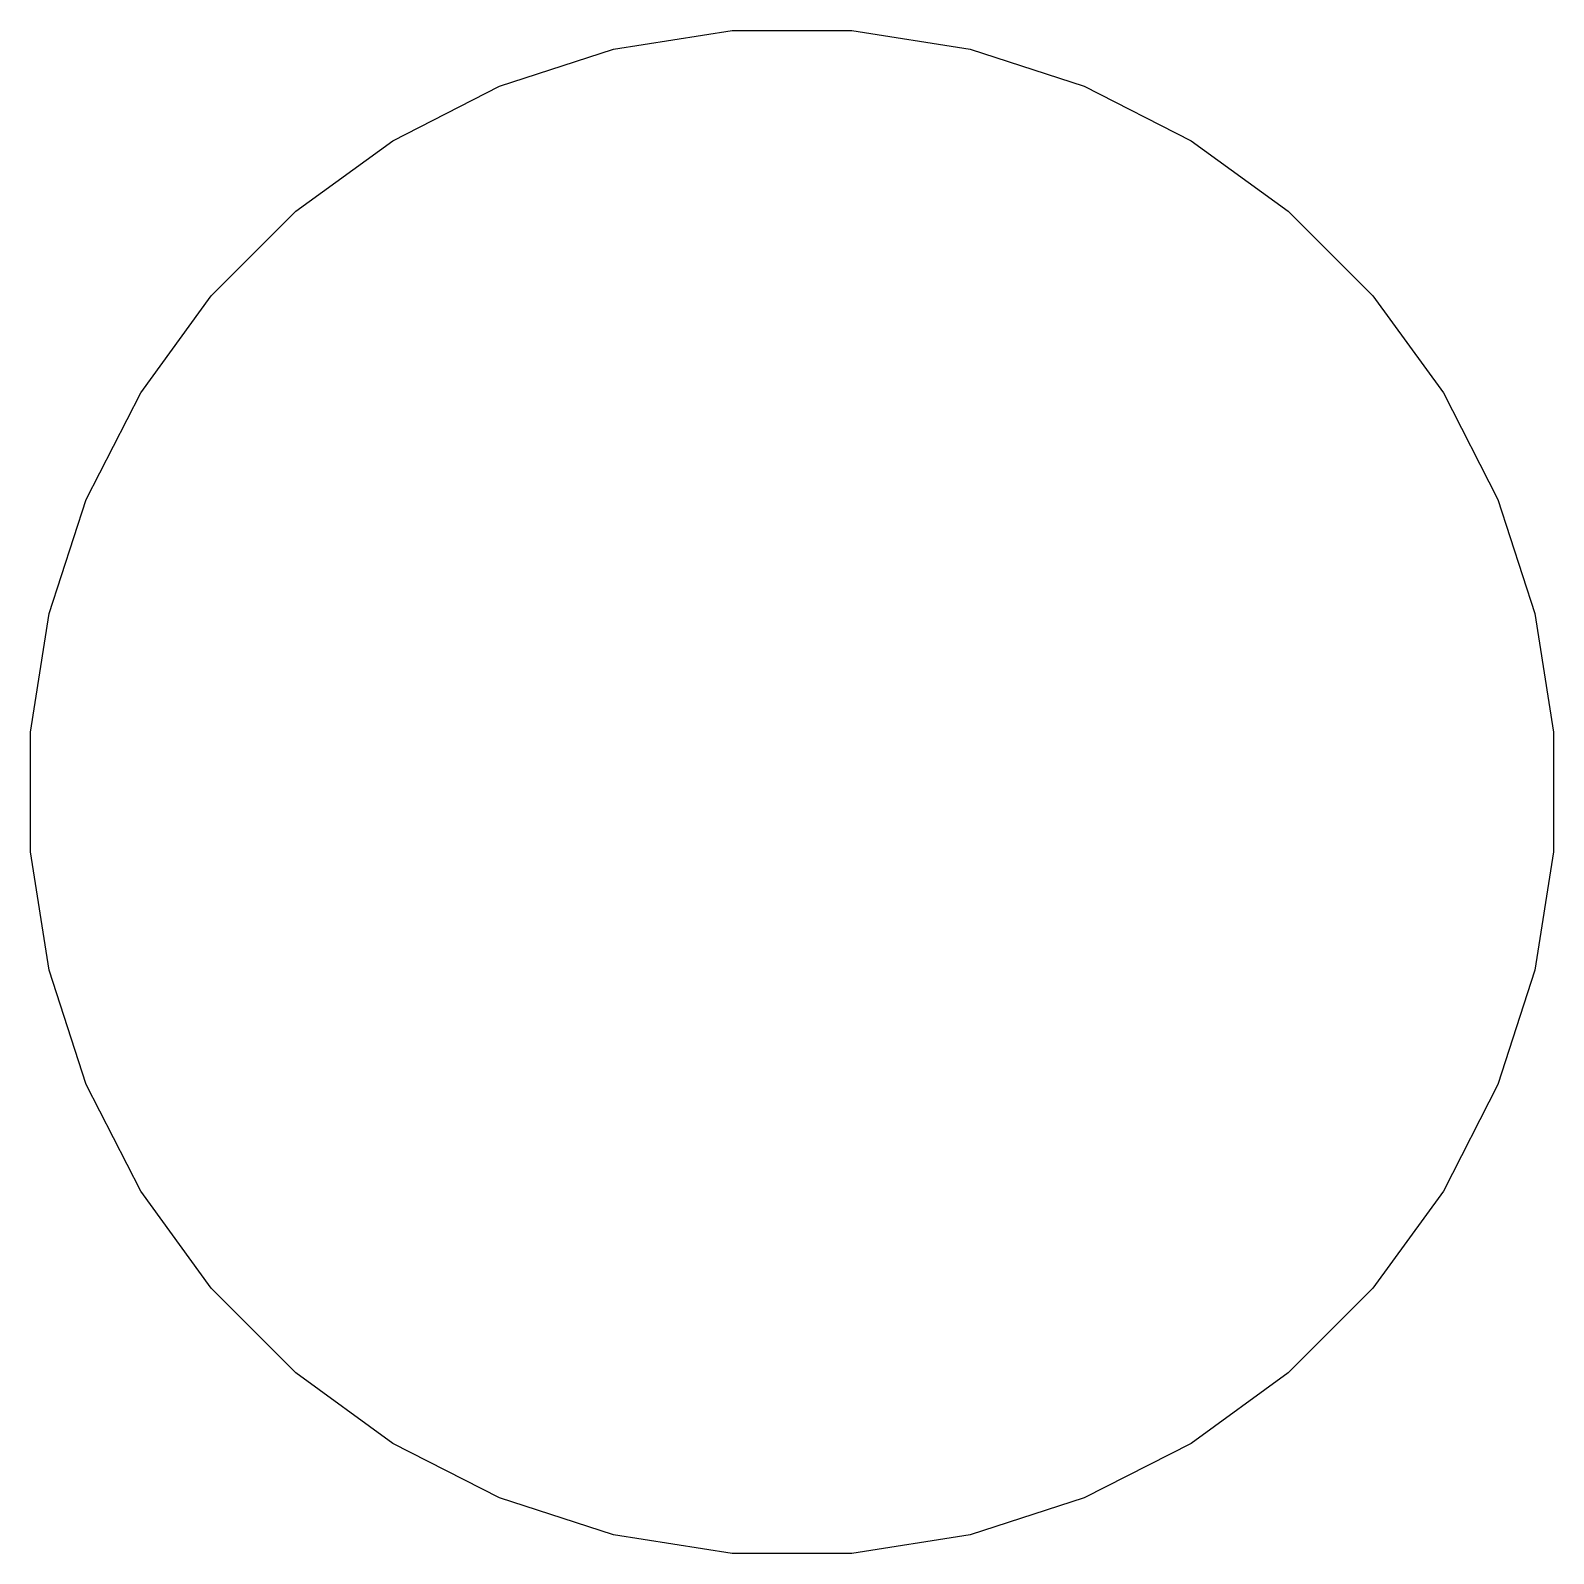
# Model space of a CAD drawing. Header units: inches. Extents: x -1.76 to 1.8, y -1.17 to 1.32.
# Drawn here: x -1.7558 to -1.6302, y -1.1652 to -1.0396 of the extents above.
import ezdxf

# ---------------------------------------------------------------- set-up
doc = ezdxf.new("R2010")
doc.units = ezdxf.units.IN
doc.header["$MEASUREMENT"] = 0
doc.layers.add('BLACK', color=7, linetype='CONTINUOUS')

msp = doc.modelspace()

# ---------------------------------------------------------------- linework, layer by layer
at = {"layer": 'BLACK', "linetype": 'CONTINUOUS'}
for p, q in [((-1.7077, -1.04116), (-1.69793, -1.03961)), ((-1.69793, -1.03961), (-1.68805, -1.03961)), ((-1.68805, -1.03961), (-1.67829, -1.04116)), ((-1.7171, -1.04421), (-1.7077, -1.04116)), ((-1.67829, -1.04116), (-1.66889, -1.04421)), ((-1.72591, -1.0487), (-1.7171, -1.04421)), ((-1.66889, -1.04421), (-1.66008, -1.0487)), ((-1.7339, -1.05451), (-1.72591, -1.0487)), ((-1.66008, -1.0487), (-1.65208, -1.05451)), ((-1.74089, -1.0615), (-1.7339, -1.05451)), ((-1.65208, -1.05451), (-1.64509, -1.0615)), ((-1.7467, -1.0695), (-1.74089, -1.0615)), ((-1.64509, -1.0615), (-1.63928, -1.0695)), ((-1.75119, -1.0783), (-1.7467, -1.0695)), ((-1.63928, -1.0695), (-1.63479, -1.0783)), ((-1.75424, -1.0877), (-1.75119, -1.0783)), ((-1.63479, -1.0783), (-1.63174, -1.0877)), ((-1.75579, -1.09747), (-1.75424, -1.0877)), ((-1.63174, -1.0877), (-1.63019, -1.09747)), ((-1.75579, -1.10735), (-1.75579, -1.09747)), ((-1.63019, -1.09747), (-1.63019, -1.10735)), ((-1.75424, -1.11711), (-1.75579, -1.10735)), ((-1.63019, -1.10735), (-1.63174, -1.11711)), ((-1.75119, -1.12652), (-1.75424, -1.11711)), ((-1.63174, -1.11711), (-1.63479, -1.12652)), ((-1.7467, -1.13532), (-1.75119, -1.12652)), ((-1.63479, -1.12652), (-1.63928, -1.13532)), ((-1.74089, -1.14332), (-1.7467, -1.13532)), ((-1.63928, -1.13532), (-1.64509, -1.14332)), ((-1.7339, -1.15031), (-1.74089, -1.14332)), ((-1.64509, -1.14332), (-1.65208, -1.15031)), ((-1.72591, -1.15612), (-1.7339, -1.15031)), ((-1.65208, -1.15031), (-1.66008, -1.15612)), ((-1.7171, -1.16061), (-1.72591, -1.15612)), ((-1.66008, -1.15612), (-1.66889, -1.16061)), ((-1.7077, -1.16366), (-1.7171, -1.16061)), ((-1.66889, -1.16061), (-1.67829, -1.16366)), ((-1.69793, -1.16521), (-1.7077, -1.16366)), ((-1.67829, -1.16366), (-1.68805, -1.16521)), ((-1.68805, -1.16521), (-1.69793, -1.16521))]:
    msp.add_line(p, q, dxfattribs=at)

doc.saveas('drawing.dxf')
